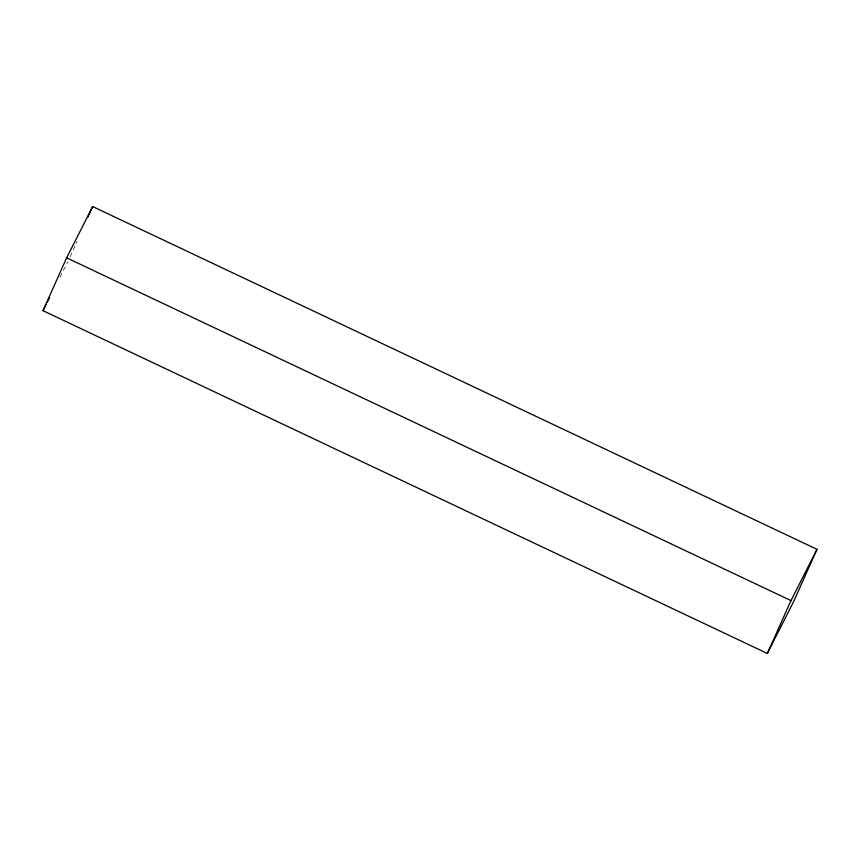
<?xml version="1.0" encoding="UTF-8"?>
<svg xmlns="http://www.w3.org/2000/svg" width="860" height="860" viewBox="0 0 860 860"><rect width="100%" height="100%" fill="white"/><g stroke="black" fill="none" stroke-linecap="round" stroke-linejoin="round"><path stroke-width="0.64" stroke-dasharray="4.3 3.22" d="M70.09 256.989L77.078 241.38M59.942 277.286L67.811 261.784"/><path stroke-width="1.29" d="M43 310.675L66.639 257.828L92.665 206.55L817 549.325L793.361 602.172L767.335 653.449L43 310.675L46.021 304.719M87.828 217.354L92.665 206.55M767.335 653.449L790.985 600.603L817 549.325M47.235 302.333L49.654 297.56M66.639 257.828L790.985 600.603"/></g></svg>
